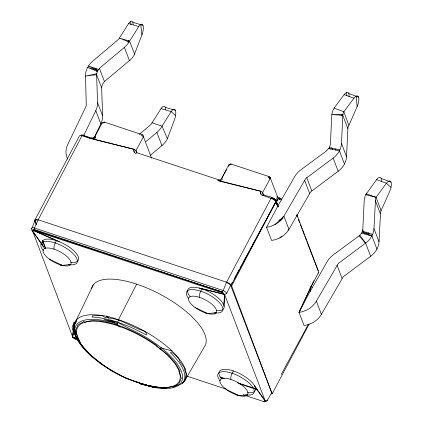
<?xml version="1.0" encoding="UTF-8"?>
<svg xmlns="http://www.w3.org/2000/svg" width="423" height="423" viewBox="0 0 423 423"><rect width="100%" height="100%" fill="white"/><g stroke="black" fill="none" stroke-linecap="round" stroke-linejoin="round"><path stroke-width="0.63" d="M34.86 220.119L79.418 135.947A4.716 1.814 27.9 0 1 80.841 135.519L82.014 135.048L81.993 135.698L38.192 219.801L37.864 220.119L36.954 219.489L36.944 219.976A3.775 1.449 27.9 0 0 35.696 220.769L34.935 220.78L31.688 228.753L31.625 229.99L42.464 244.88L43.289 246.535A20.288 7.799 27.9 0 0 44.531 248.301M94.001 137.893L100.833 123.844A20.759 17.549 -20.9 0 0 102.604 115.839L101.657 87.868L102.318 84.542L104.439 81.549L129.443 60.589A20.759 17.549 -20.9 0 0 134.096 55.196L141.932 34.924A8.613 3.077 -73.6 0 0 142.969 25.327A8.613 3.077 -73.6 0 0 138.739 26.57L129.057 42.004A20.759 17.549 -20.9 0 1 124.404 47.402L99.4 68.357L97.279 71.355L96.618 74.681L97.565 102.652A20.759 17.549 -20.9 0 1 95.799 110.657L83.553 135.836M281.797 219.823L281.834 218.887M216.269 310.614A20.288 7.799 27.9 0 0 224.121 306.421L224.624 294.413L226.739 293.345L230.662 285.34L231.17 285.128L276.277 201.29C274.215 195.992 266.712 197.097 262.836 194.178L262.657 192.46L270.112 178.765L269.996 177.253L269.192 176.624L231.196 164.092L230.768 164.029L230.091 164.817L228.764 164.949L221.414 178.924L219.823 179.934L218.818 179.849L136.973 152.793L136.539 152.729L135.862 153.517C134.139 153.004 133.277 150.911 134.17 149.335L92.817 138.866A3.775 3.188 -20.9 0 0 95.794 137.195L95.038 136.629L94.096 137.612L92.304 138.104L81.533 135.106L81.301 135.794M335.762 150.207L335.82 148.896M266.559 227.294L270.789 226.368L274.802 224.703L283.896 216.137L305.744 178.548L333.144 158.075A20.759 17.549 -20.9 0 0 339.442 150.874L341.028 146.76L341.504 143.524L342.789 115.342L343.212 113.179L343.878 111.73L353.951 98.221A8.613 3.31 -69.7 0 1 358.582 97.116A8.613 3.31 -69.7 0 1 357.139 106.575L347.933 127.582L346.537 156.711L346.062 159.947L344.475 164.061A20.759 17.549 -20.9 0 1 338.178 171.262L310.783 191.735L288.935 229.329A20.759 17.549 -20.9 0 1 279.841 237.89L275.822 239.555L271.598 240.481L266.559 227.294L277.705 206.25L294.757 176.544A20.759 17.549 -20.9 0 1 300.727 169.93L326.598 150.842L329.459 147.569L330.395 144.227L331.822 114.554A20.759 17.549 -20.9 0 1 334.07 108.108L344.148 94.599L353.951 98.221M310.054 287.423L310.656 287.54L311.148 286.477L299.029 312.317A20.759 17.549 -20.9 0 0 316.362 301.16L338.21 263.571L365.609 243.098A20.759 17.549 -20.9 0 0 371.907 235.897L372.589 234.469A20.759 17.549 -20.9 0 0 373.969 228.547L375.576 198.524L376.042 197.335L386.416 183.244A8.613 3.31 -69.7 0 1 391.048 182.139A8.613 3.31 -69.7 0 1 389.609 191.598L380.615 211.712L379.008 241.734A20.759 17.549 -20.9 0 1 377.623 247.661L376.941 249.089A20.759 17.549 -20.9 0 1 370.648 256.285L343.249 276.758L321.401 314.352A20.759 17.549 -20.9 0 1 304.063 325.509L299.029 312.317L313.908 280.597M299.029 312.317L310.181 291.262L327.222 261.567A20.759 17.549 -20.9 0 1 333.197 254.958L359.064 235.865L361.596 233.158L362.807 229.863L364.15 201.068A20.759 17.549 -20.9 0 1 365.747 194.659L376.613 179.622L386.416 183.244L391.021 187.31M368.211 235.199L368.333 232.581M243.188 394.775L263.852 401.623L266.411 400.941L267.484 400.036L271.524 393.073L271.561 392.338L231.651 285.922L230.662 285.34A3.775 1.449 27.9 0 0 227.299 282.855L226.591 282.189L38.192 219.801L33.84 229.324L32.539 230.842L72.814 337.284L74.332 338.701L78.498 340.187M75.812 321.702A20.288 7.799 27.9 0 0 73.417 325.446L72.814 337.284L75.802 339.214M275.183 201.639L277.324 197.594L277.388 196.357L269.996 177.253L270.112 178.765L268.171 177.427L269.192 176.624M224.121 306.421L223.735 304.914L224.624 294.413L222.487 292.933L33.116 230.313L59.32 241.723A20.288 7.799 27.9 0 1 77.652 255.492A20.288 7.799 27.9 0 1 70.763 262.424M73.417 325.446L73.803 326.958L72.671 337.29L72.296 336.444L73.126 333.736M318.228 273.11L318.619 271.619L296.872 214.625M172.177 386.506A62.207 23.91 27.9 0 0 184.592 380.991C189.853 369.586 179.928 358.212 171.267 351.878L170.464 352.777A61.52 23.646 27.9 0 1 182.191 383.487L184.592 380.991L204.309 346.934A63.693 24.481 27.9 0 0 159.037 293.673A63.693 24.481 27.9 0 0 91.622 288.428M277.879 206.424L275.225 200.793L272.359 198.821L261.578 194.971L260.51 193.306L260.832 191.281L219.484 180.811A3.775 3.188 -20.9 0 0 222.456 179.141L221.705 178.575L221.414 178.924L226.49 169.745M184.592 380.991L186.168 377.575L186.363 373.504L184.502 369.781L185.184 368.872L179.579 361.152L178.839 358.387A62.207 23.91 27.9 0 0 118.493 319.656L104.275 317.097L102.133 315.569L92.272 315.822L92.092 317.001C111.275 318.313 129.591 325.847 146.321 334.963L146.934 333.921L144.682 331.288C130.321 326.382 117.509 317.282 102.133 315.569A62.207 23.91 27.9 0 0 76.114 320.433L73.983 326.186L75.521 332.552L75.178 333.578L74.342 327.92L74.538 323.844L93.234 284.933M150.414 155.236L161.909 145.612A20.759 17.549 -20.9 0 0 167.386 138.696L174.398 119.947A8.613 3.077 -73.6 0 0 175.434 110.355L165.287 107.373M127.899 42.21L128.581 40.397M272.047 197.478L271.027 198.281L226.591 282.189L223.222 290.553L222.191 291.986L222.487 292.933L223.434 293.456L223.413 292.869M341.456 115.965L342.26 114.189M136.629 284.14L118.493 319.656L117.282 323.664L117.425 325.726M276.573 201.983L278.313 198.583L277.324 197.594M93.16 137.983L94.752 136.978L102.102 123.003L104.603 122.268L104.232 122.036L103.429 122.866L102.102 123.003M231.651 285.922L275.896 201.628L275.918 200.661L275.225 200.793M310.656 287.54L318.487 272.618M233.327 370.939L232.105 373.25A4.716 1.75 -71.7 0 0 230.963 379.452M271.402 393.95A4.716 1.814 27.9 0 0 272.465 393.274L309.187 323.933M231.603 283.595L232.232 282.432M234.12 278.942L236.002 275.458M236.631 274.294L239.46 269.06M240.084 267.896L241.972 264.412M242.601 263.249L249.195 251.04M249.824 249.877L251.706 246.387M252.335 245.229L267.727 216.74M268.356 215.577L275.896 201.628L277.705 206.25L276.277 201.29M281.306 374.334L308.341 324.383M159.963 349.461L160.592 348.309M228.394 166.302L229.345 164.584L230.234 163.96L231.196 164.092L228.764 164.949M276.383 201.887L278.313 198.583L281.776 199.899M133.187 24.576A8.613 3.077 -73.6 0 0 128.597 23.593L118.683 39.175L92.759 61.145A20.759 17.549 -20.9 0 0 88.386 66.078L87.582 67.463A20.759 17.549 -20.9 0 0 85.509 76.066L86.281 105.866L67.738 144.555A20.759 17.549 -20.9 0 0 67.717 159.117M139.22 134.456L150.953 124.441L161.063 108.616A8.613 3.077 -73.6 0 1 165.657 109.605M279.349 199.09L279.894 198.387L280.523 198.493L279.571 197.964L281.744 199.022M264.872 400.819L264.333 401.522L264.772 401.85L263.852 401.623L265.316 401.586L265.274 401.089L224.624 294.413L199.233 288.063A20.288 7.799 27.9 0 0 190.038 296.486M262.53 195.463L263.206 194.675M279.841 237.89L281.755 236.087M287.978 230.228L288.935 229.329L283.896 216.137A20.759 17.549 -20.9 0 1 274.802 224.703M145.877 141.626L156.875 132.425A20.759 17.549 -20.9 0 0 162.051 126.107L171.209 111.598A8.613 3.077 -73.6 0 1 175.434 110.355M80.841 135.519L81.993 135.698L83.548 135.048L81.533 135.106M146.538 384.872L140.87 383.481L139.712 383.656L139.347 383.127L125.869 378.162L112.275 371.103L99.786 362.902L100.304 362.849L89.248 354.114L81.38 345.337L76.722 337.168L77.71 337.644L75.59 330.173L78.059 324.816L83.966 321.469L84.801 322.268C95.471 318.286 106.733 322.273 117.25 324.832C131.394 330.019 144.862 336.925 157.118 345.697L156.468 345.998L167.656 354.49L175.524 363.267L180.182 371.431L179.061 371.209L181.314 378.432L178.844 383.783L172.938 387.13L171.971 386.585A57.491 22.096 27.9 0 0 146.797 339.5A57.491 22.096 27.9 0 0 77.15 328.475A57.491 22.096 27.9 0 0 131.283 380.145C144.18 384.607 158.149 389.89 171.971 386.585L164.002 388.235L152.645 387.029L139.712 383.656M218.818 179.849L217.792 180.647L260.832 191.281L262.657 192.46L263.841 195.521M96.645 73.776L85.509 76.066L96.618 74.681L101.657 87.868M272.359 198.821L273.528 198.667L273.644 199.54M70.662 264.539L62.16 265.348L60.05 264.735A15.572 5.985 27.9 0 1 43.506 249.385A15.572 5.985 27.9 0 1 66.443 256.068A15.572 5.985 27.9 0 1 62.16 265.348L49.48 259.241M216.169 312.729L207.672 313.538L205.557 312.92A15.572 5.985 27.9 0 1 189.018 297.57A15.572 5.985 27.9 0 1 211.949 304.259A15.572 5.985 27.9 0 1 207.672 313.538L194.987 307.431M247.508 394.802L239.011 395.611L236.901 394.997A15.572 5.985 27.9 0 1 220.357 379.648A15.572 5.985 27.9 0 1 243.294 386.331A15.572 5.985 27.9 0 1 239.011 395.611L226.326 389.509M342.894 114.395L331.822 114.554L342.789 115.342L347.828 128.529M265.866 401.067L266.691 401.11M166.636 388.155L154.728 386.892L147.796 385.184M161.158 387.616L147.135 385.395L139.347 383.127M76.114 320.433L76.589 320.528L76.537 321.67A61.52 23.646 27.9 0 0 88.264 352.38M328.883 148.505L339.442 150.874L344.475 164.061M339.907 149.932L329.459 147.569L330.146 149.367M224.624 294.413L199.233 288.063M365.747 194.659L376.042 197.335L381.075 210.522M361.596 233.158L371.907 235.897L376.941 249.089M140.87 383.481L154.009 387.235L140.235 383.777L153.3 387.288A59.802 22.985 27.9 0 0 181.361 371.389A59.802 22.985 27.9 0 0 131.278 329.617L117.515 322.331L103.905 319.455L117.282 323.664L103.995 320.581A59.802 22.985 27.9 0 0 75.934 336.475A59.802 22.985 27.9 0 0 126.017 378.252L140.87 383.481L135.54 381.271M132.822 22.35L142.969 25.327M128.597 23.593L138.739 26.57M161.063 108.616L171.209 111.598L175.566 115.579M279.91 219.722L281.152 220.103M98.485 69.361L88.386 66.078L97.813 70.329L87.582 67.463L97.279 71.355M81.993 135.698L91.13 138.702L134.17 149.335L135.995 150.514L136.936 152.973M33.168 229.747L222.191 291.986L33.84 229.324M219.928 376.983L224.317 378.426M237.483 382.757L257.549 389.356M152.069 122.797L162.051 126.107L167.386 138.696M226.046 282.442L227.299 282.855M220.309 377.427L223.439 378.463M239.085 383.645L257.237 389.657M187.458 376.301L226.279 389.171M104.232 122.036L142.683 134.879L143.482 135.508L143.45 136.819L151.661 158.297M362.548 231.08L372.589 234.469L362.146 232.142L371.907 235.897M278.916 220.531L280.148 220.949M376.042 197.335L366.212 193.718L366.672 194.918M348.774 93.488L358.582 97.116M334.07 108.108L343.878 111.73L348.764 125.187M381.245 178.511L391.048 182.139M129.057 42.004L119.429 38.081L129.581 41.079L134.62 54.271M280.523 198.493L279.46 198.059A3.775 1.449 27.9 0 1 276.864 196.14M83.04 135.307L91.13 138.702L91.934 137.872L92.304 138.104M33.116 230.313L59.32 241.723M136.973 152.793L136.174 152.227L135.995 150.514L143.45 136.819L141.504 135.476L142.186 134.694L142.429 135.254M282.532 217.655L282.844 218.416L282.347 217.216L282.844 218.416M272.465 393.274L271.561 392.338L230.662 285.34M359.064 235.865L365.609 243.098L370.648 256.285M311.492 286.715L312.137 287.455M359.862 235.214L365.609 243.098M254.255 385.332L255.08 386.987L265.274 401.089L254.255 385.332A20.288 7.799 27.9 0 0 229.261 369.834A20.288 7.799 27.9 0 0 221.382 378.564M43.289 246.535L32.539 230.842L32.243 229.747M77.679 337.094L80.1 342.207M274.442 198.71L275.696 201.66M274.892 199.143L275.87 201.522M277.573 205.684L278.064 206.873M310.075 291.008L309.34 289.179L310.038 289.496L310.323 290.152L310.181 291.262A3.775 1.401 -71.7 0 1 310.355 288.518M34.935 220.78L36.367 224.454L34.935 220.78A4.716 1.814 27.9 0 1 36.954 219.489M42.564 240.391L45.663 248.364M74.279 321.924L74.993 323.764M275.59 199.804L278.191 206.546M296.703 215.09L297.411 216.925M298.347 219.373L299.526 222.435M300.467 224.883L302.112 229.166M302.582 230.387L304.227 234.675M304.697 235.897L306.342 240.179M306.812 241.406L318.101 270.778M375.259 200.365L380.293 213.557M341.504 143.524L346.537 156.711M373.969 228.547L379.008 241.734M331.769 147.823L332.457 149.62M362.807 229.863L364.409 234.062M333.144 158.075L338.178 171.262M364.8 241.554L365.261 242.754M306.728 177.597L311.767 190.784M304.56 180.172L309.594 193.359M337.025 265.195L342.064 278.382M316.362 301.16L321.401 314.352M275.886 200.349L278.228 206.498M124.404 47.402L129.443 60.589M156.875 132.425L161.909 145.612M99.4 68.357L104.439 81.549M95.503 68.341L96.65 71.339M97.565 102.652L102.604 115.839M95.799 110.657L100.833 123.844M42.469 240.513L45.531 248.528M73.792 322.538L74.734 325.001M94.752 136.978L95.191 138.221M260.489 192.291L260.885 194.226M133.827 150.339L134.218 152.28M267.484 400.036L267.542 400.565M31.63 228.224L31.688 228.753M140.748 24.397L141.932 34.924M130.601 21.42L130.95 24.513M356.203 96.127L357.139 106.575M346.395 92.505L346.691 95.767M226.591 282.189A4.716 1.814 27.9 0 1 231.17 285.128M271.524 393.073A3.775 1.449 27.9 0 1 271.09 393.348M226.739 293.345A3.775 1.449 27.9 0 0 223.222 290.553L34.295 227.971A3.775 1.449 27.9 0 0 31.899 227.854M255.08 386.987A20.288 7.799 27.9 0 1 247.614 392.687M223.735 304.914A20.288 7.799 27.9 0 0 201.988 288.861L200.761 291.172A4.716 1.75 -71.7 0 0 199.624 297.374M42.464 244.88A20.288 7.799 27.9 0 1 56.476 240.676L55.254 242.982A4.716 1.75 -71.7 0 0 54.118 249.189M74.305 328.047A20.288 7.799 27.9 0 1 73.803 326.958M172.103 350.852A63.693 24.481 27.9 0 1 160.909 347.727M120.222 327.122A63.693 24.481 27.9 0 1 116.05 324.066M114.998 323.257A63.693 24.481 27.9 0 1 110.963 319.989M108.96 318.255A63.693 24.481 27.9 0 1 106.527 316.023M344.148 94.599A8.613 3.31 -69.7 0 1 349.06 96.629M376.613 179.622A8.613 3.31 -69.7 0 1 381.525 181.652M188.817 298.797A20.288 7.799 27.9 0 1 195.22 289.808A20.288 7.799 27.9 0 1 220.198 303.503A20.288 7.799 27.9 0 1 214.445 312.851M74.649 332.684A20.288 7.799 27.9 0 1 74.585 324.007M220.161 380.874A20.288 7.799 27.9 0 1 226.564 371.88A20.288 7.799 27.9 0 1 251.537 385.58A20.288 7.799 27.9 0 1 245.789 394.929M43.31 250.606A20.288 7.799 27.9 0 1 49.919 241.649A20.288 7.799 27.9 0 1 74.934 255.614A20.288 7.799 27.9 0 1 68.325 264.576M207.127 313.237A4.716 1.75 -71.7 0 1 205.557 312.92M77.097 338.046A15.572 5.985 27.9 0 1 74.85 331.458M238.472 395.315A4.716 1.75 -71.7 0 1 236.901 394.997M61.621 265.052A4.716 1.75 -71.7 0 1 60.05 264.735M77.235 338.395L72.814 337.284L77.277 338.426M279.799 199.312L279.46 198.059L279.788 199.312"/></g></svg>
